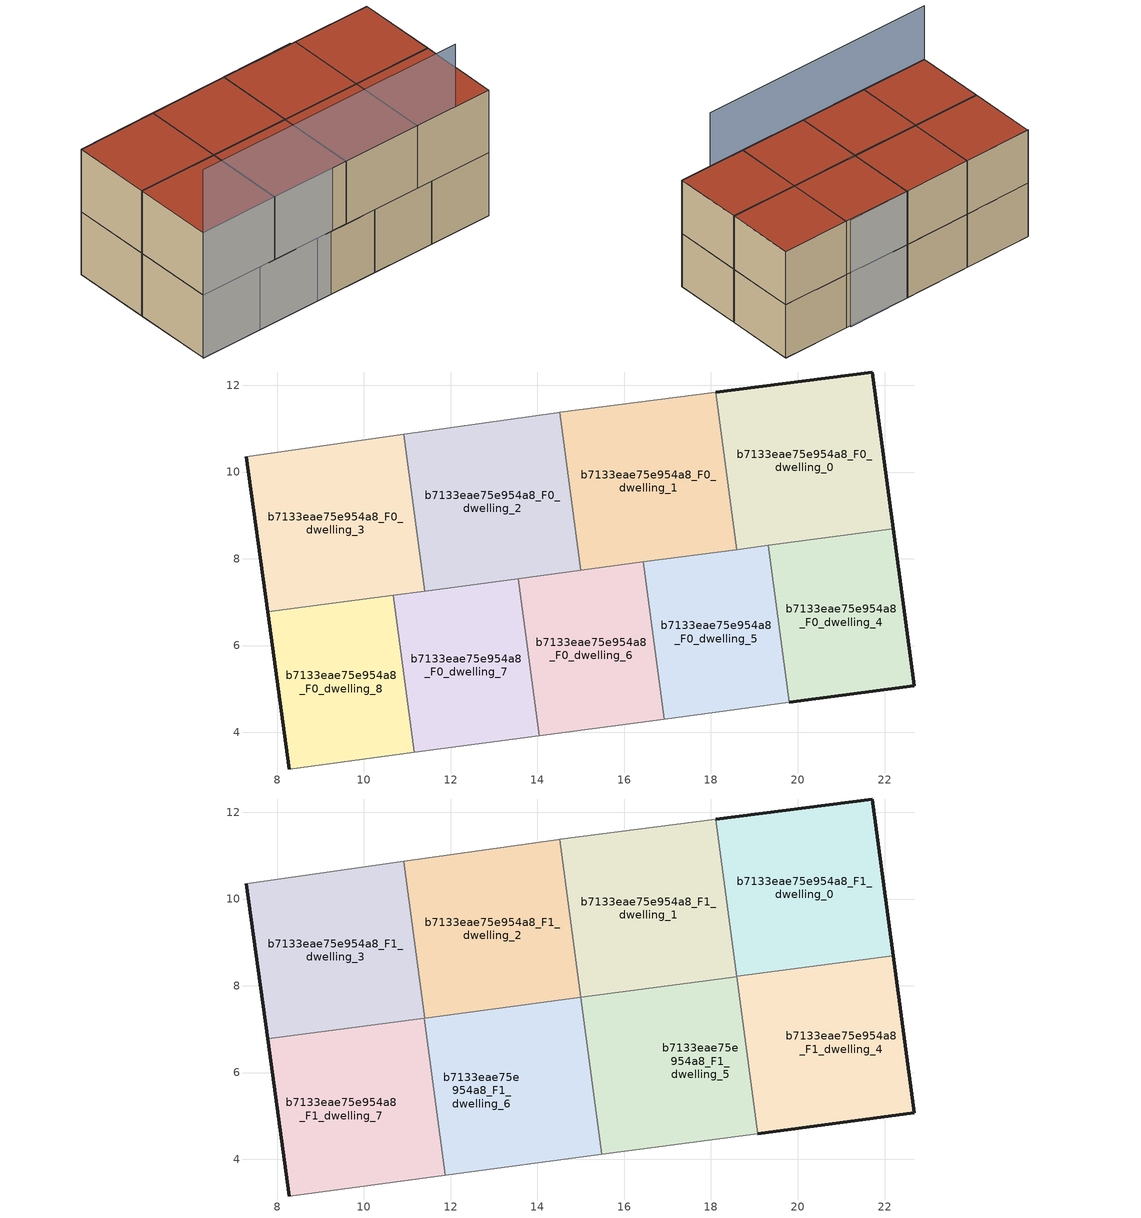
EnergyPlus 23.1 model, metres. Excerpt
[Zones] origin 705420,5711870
b7133eae75e954a8_F0_dwelling_0
 floor ground (EU_floor_Construction): 22.2,8.7 21.72,12.31 18.11,11.84 18.59,8.21 z0
 wall outside (EU_wall_Construction): 18.11,11.84 21.72,12.31 22.2,8.7 z0:3
 wall to b7133eae75e954a8_F0_dwelling_1 (EU_wall_Construction): 18.59,8.21 18.11,11.84 z0:3
 wall to b7133eae75e954a8_F0_dwelling_4 (EU_wall_Construction): 22.2,8.7 19.32,8.31 z0:3
 wall to b7133eae75e954a8_F0_dwelling_5 (EU_wall_Construction): 19.32,8.31 18.59,8.21 z0:3
b7133eae75e954a8_F0_dwelling_1
 floor ground (EU_floor_Construction): 18.59,8.21 18.11,11.84 14.52,11.37 15,7.74 z0
 wall to b7133eae75e954a8_F0_dwelling_2 (EU_wall_Construction): 15,7.74 14.52,11.37 z0:3
 wall adiabatic (EU_wall_Construction): 14.52,11.37 18.11,11.84 z0:3
 wall to b7133eae75e954a8_F0_dwelling_5 (EU_wall_Construction): 18.59,8.21 16.44,7.93 z0:3
 wall to b7133eae75e954a8_F0_dwelling_6 (EU_wall_Construction): 16.44,7.93 15,7.74 z0:3
b7133eae75e954a8_F0_dwelling_2
 floor ground (EU_floor_Construction): 15,7.74 14.52,11.37 14.45,11.37 10.92,10.87 11.4,7.26 z0
 wall adiabatic (EU_wall_Construction): 10.92,10.87 14.45,11.37 14.52,11.37 z0:3
 wall to b7133eae75e954a8_F0_dwelling_3 (EU_wall_Construction): 11.4,7.26 10.92,10.87 z0:3
 wall to b7133eae75e954a8_F0_dwelling_7 (EU_wall_Construction): 13.55,7.54 11.4,7.26 z0:3
 wall to b7133eae75e954a8_F0_dwelling_6 (EU_wall_Construction): 15,7.74 13.55,7.54 z0:3
b7133eae75e954a8_F0_dwelling_3
 floor ground (EU_floor_Construction): 11.4,7.26 10.92,10.87 7.29,10.35 7.78,6.77 z0
 wall outside (EU_wall_Construction): 7.78,6.77 7.29,10.35 z0:3
 wall adiabatic (EU_wall_Construction): 7.29,10.35 10.92,10.87 z0:3
 wall to b7133eae75e954a8_F0_dwelling_8 (EU_wall_Construction): 10.67,7.16 7.78,6.77 z0:3
 wall to b7133eae75e954a8_F0_dwelling_7 (EU_wall_Construction): 11.4,7.26 10.67,7.16 z0:3
b7133eae75e954a8_F0_dwelling_4
 floor ground (EU_floor_Construction): 22.68,5.07 22.2,8.7 19.32,8.31 19.8,4.69 z0
 wall outside (EU_wall_Construction): 22.2,8.7 22.68,5.07 19.8,4.69 z0:3
 wall to b7133eae75e954a8_F0_dwelling_5 (EU_wall_Construction): 19.8,4.69 19.32,8.31 z0:3
b7133eae75e954a8_F0_dwelling_5
 floor ground (EU_floor_Construction): 19.8,4.69 19.32,8.31 16.44,7.93 16.92,4.3 z0
 wall adiabatic (EU_wall_Construction): 19.8,4.69 16.92,4.3 z0:3
 wall to b7133eae75e954a8_F0_dwelling_6 (EU_wall_Construction): 16.92,4.3 16.44,7.93 z0:3
b7133eae75e954a8_F0_dwelling_6
 floor ground (EU_floor_Construction): 16.92,4.3 16.44,7.93 13.55,7.54 14.04,3.92 z0
 wall adiabatic (EU_wall_Construction): 16.92,4.3 14.04,3.92 z0:3
 wall to b7133eae75e954a8_F0_dwelling_7 (EU_wall_Construction): 14.04,3.92 13.55,7.54 z0:3
b7133eae75e954a8_F0_dwelling_7
 floor ground (EU_floor_Construction): 14.04,3.92 13.55,7.54 10.67,7.16 11.16,3.54 z0
 wall adiabatic (EU_wall_Construction): 14.04,3.92 11.16,3.54 z0:3
 wall to b7133eae75e954a8_F0_dwelling_8 (EU_wall_Construction): 11.16,3.54 10.67,7.16 z0:3
b7133eae75e954a8_F0_dwelling_8
 floor ground (EU_floor_Construction): 11.16,3.54 10.67,7.16 7.78,6.77 8.28,3.15 z0
 wall outside (EU_wall_Construction): 8.28,3.15 7.78,6.77 z0:3
 wall adiabatic (EU_wall_Construction): 11.16,3.54 8.28,3.15 z0:3
b7133eae75e954a8_F1_dwelling_0
 floor to b7133eae75e954a8_F0_dwelling_0 (EU_floor_Construction): 22.2,8.7 21.72,12.31 18.11,11.84 18.59,8.21 z3
 wall outside (EU_wall_Construction): 18.11,11.84 21.72,12.31 22.2,8.7 z3:6
 wall to b7133eae75e954a8_F1_dwelling_1 (EU_wall_Construction): 18.59,8.21 18.11,11.84 z3:6
 wall to b7133eae75e954a8_F1_dwelling_4 (EU_wall_Construction): 22.2,8.7 18.6,8.21 z3:6
 roof outside (EU_roof_Construction): 21.72,12.31 22.2,8.7 18.59,8.21 18.11,11.84 z6
b7133eae75e954a8_F1_dwelling_1
 floor to b7133eae75e954a8_F0_dwelling_1 (EU_floor_Construction): 18.59,8.21 18.11,11.84 14.52,11.37 15,7.74 z3
 wall to b7133eae75e954a8_F1_dwelling_2 (EU_wall_Construction): 15,7.74 14.52,11.37 z3:6
 wall adiabatic (EU_wall_Construction): 14.52,11.37 18.11,11.84 z3:6
 wall to b7133eae75e954a8_F1_dwelling_5 (EU_wall_Construction): 18.59,8.21 15,7.74 z3:6
 roof outside (EU_roof_Construction): 18.11,11.84 18.59,8.21 15,7.74 14.52,11.37 z6
b7133eae75e954a8_F1_dwelling_2
 floor to b7133eae75e954a8_F0_dwelling_2 (EU_floor_Construction): 15,7.74 14.52,11.37 14.45,11.37 10.92,10.87 11.4,7.26 z3
 wall adiabatic (EU_wall_Construction): 10.92,10.87 14.45,11.37 14.52,11.37 z3:6
 wall to b7133eae75e954a8_F1_dwelling_3 (EU_wall_Construction): 11.4,7.26 10.92,10.87 z3:6
 wall to b7133eae75e954a8_F1_dwelling_6 (EU_wall_Construction): 14.99,7.74 11.4,7.26 z3:6
 wall to b7133eae75e954a8_F1_dwelling_5 (EU_wall_Construction): 15,7.74,6 15,7.74,4.5 14.99,7.74,6
 roof outside (EU_roof_Construction): 14.52,11.37 15,7.74 11.4,7.26 10.92,10.87 14.45,11.37 z6
b7133eae75e954a8_F1_dwelling_3
 floor to b7133eae75e954a8_F0_dwelling_3 (EU_floor_Construction): 11.4,7.26 10.92,10.87 7.29,10.35 7.78,6.77 z3
 wall outside (EU_wall_Construction): 7.78,6.77 7.29,10.35 z3:6
 wall adiabatic (EU_wall_Construction): 7.29,10.35 10.92,10.87 z3:6
 wall to b7133eae75e954a8_F1_dwelling_7 (EU_wall_Construction): 11.39,7.25 7.78,6.77 z3:6
 wall to b7133eae75e954a8_F1_dwelling_6 (EU_wall_Construction): 11.4,7.26 11.39,7.25 z3:6
 roof outside (EU_roof_Construction): 10.92,10.87 11.4,7.26 7.78,6.77 7.29,10.35 z6
b7133eae75e954a8_F1_dwelling_4
 floor to b7133eae75e954a8_F0_dwelling_4 (EU_floor_Construction): 22.68,5.07 22.2,8.7 19.32,8.31 19.8,4.69 z3
 floor to b7133eae75e954a8_F0_dwelling_5 (EU_floor_Construction): 19.8,4.69 19.32,8.31 18.6,8.21 19.08,4.59 z3
 wall outside (EU_wall_Construction): 22.2,8.7 22.68,5.07 19.08,4.59 z3:6
 wall to b7133eae75e954a8_F1_dwelling_5 (EU_wall_Construction): 19.08,4.59 18.6,8.21 z3:6
 roof outside (EU_roof_Construction): 22.2,8.7 22.68,5.07 19.08,4.59 18.6,8.21 z6
b7133eae75e954a8_F1_dwelling_5
 floor to b7133eae75e954a8_F0_dwelling_5 (EU_floor_Construction): 19.08,4.59 18.6,8.21 16.44,7.93 16.92,4.31 z3
 floor to b7133eae75e954a8_F0_dwelling_6 (EU_floor_Construction): 16.92,4.31 16.44,7.93 15,7.74 15.48,4.11 z3
 wall adiabatic (EU_wall_Construction): 19.08,4.59 15.48,4.11 z3:6
 wall to b7133eae75e954a8_F1_dwelling_6 (EU_wall_Construction): 15.48,4.11 14.99,7.74 z3:6
 roof outside (EU_roof_Construction): 18.6,8.21 19.08,4.59 15.48,4.11 14.99,7.74 z6
b7133eae75e954a8_F1_dwelling_6
 floor to b7133eae75e954a8_F0_dwelling_7 (EU_floor_Construction): 14.04,3.92 13.55,7.54 11.39,7.25 11.88,3.63 z3
 floor to b7133eae75e954a8_F0_dwelling_6 (EU_floor_Construction): 15.48,4.11 14.99,7.73 13.55,7.54 14.04,3.92 z3
 wall adiabatic (EU_wall_Construction): 15.48,4.11 11.88,3.63 z3:6
 wall to b7133eae75e954a8_F1_dwelling_7 (EU_wall_Construction): 11.88,3.63 11.39,7.25 z3:6
 roof outside (EU_roof_Construction): 14.99,7.74 15.48,4.11 11.88,3.63 11.39,7.25 z6
b7133eae75e954a8_F1_dwelling_7
 floor to b7133eae75e954a8_F0_dwelling_7 (EU_floor_Construction): 11.88,3.63 11.39,7.25 10.67,7.16 11.16,3.54 z3
 floor to b7133eae75e954a8_F0_dwelling_8 (EU_floor_Construction): 11.16,3.54 10.67,7.16 7.78,6.77 8.28,3.15 z3
 wall outside (EU_wall_Construction): 8.28,3.15 7.78,6.77 z3:6
 wall adiabatic (EU_wall_Construction): 11.88,3.63 8.28,3.15 z3:6
 roof outside (EU_roof_Construction): 11.39,7.25 11.88,3.63 8.28,3.15 7.78,6.77 z6
shading: 8.28,3.15 20.99,4.85 z0:9; 17.89,11.85 7.28,10.35 z0:6
[Building]
EU S2 Campaign: North Axis=0; Terrain=City; Solar Distribution=FullExterior
[Site:Location]
London: Latitude=51.5; Longitude=-0.5; Time Zone=0; Elevation=25
[SizingPeriod:WeatherFileDays]
AnnualSizingPeriod: Begin Month=1; Begin Day of Month=1; End Month=12; End Day of Month=31; Day of Week for Start Day=Monday; Use Weather File Daylight Saving Period=No; Use Weather File Rain and Snow Indicators=No
[MATERIAL]
EU_InternalMass_Material: Roughness=MediumRough; Thickness=0.1; Conductivity=1; Density=1800; Specific Heat=900; Thermal Absorptance=0.9; Solar Absorptance=0.7; Visible Absorptance=0.7
[MATERIAL:NOMASS] Roughness=MediumRough; Thermal Absorptance=0.9; Solar Absorptance=0.7; Visible Absorptance=0.7
Name | Thermal Resistance
EU_wall_NoMass | 1.04674
EU_roof_NoMass | 4.32442
EU_floor_NoMass | 2.04616
[CONSTRUCTION]
EU_wall_Construction: EU_wall_NoMass
EU_roof_Construction: EU_roof_NoMass
EU_floor_Construction: EU_floor_NoMass
EU_InternalMass_Construction: EU_InternalMass_Material
[ZONE] Type=1; Multiplier=1; Ceiling Height=autocalculate; Floor Area=autocalculate; Part of Total Floor Area=Yes
Name | Volume
b7133eae75e954a8_F0_dwelling_0; b7133eae75e954a8_F1_dwelling_0 | 39.8262
b7133eae75e954a8_F0_dwelling_1; b7133eae75e954a8_F1_dwelling_1 | 39.8225
b7133eae75e954a8_F0_dwelling_2; b7133eae75e954a8_F1_dwelling_2 | 39.8203
b7133eae75e954a8_F0_dwelling_3; b7133eae75e954a8_F1_dwelling_3 | 39.8276
b7133eae75e954a8_F0_dwelling_4 | 31.8669
b7133eae75e954a8_F1_dwelling_4 | 39.8416
b7133eae75e954a8_F0_dwelling_5; b7133eae75e954a8_F0_dwelling_6 | 31.8721
b7133eae75e954a8_F1_dwelling_5 | 39.835
b7133eae75e954a8_F1_dwelling_6 | 39.8401
b7133eae75e954a8_F0_dwelling_7 | 31.8618
b7133eae75e954a8_F1_dwelling_7 | 39.8291
b7133eae75e954a8_F0_dwelling_8 | 31.8728
[INTERNALMASS] Construction=EU_InternalMass_Construction
Name | Zone or ZoneList | Surface Area
b7133eae75e954a8_F0_dwelling_0_EU_InternalMass | b7133eae75e954a8_F0_dwelling_0 | 13.2754
b7133eae75e954a8_F0_dwelling_1_EU_InternalMass | b7133eae75e954a8_F0_dwelling_1 | 13.2741
b7133eae75e954a8_F0_dwelling_2_EU_InternalMass | b7133eae75e954a8_F0_dwelling_2 | 13.2739
b7133eae75e954a8_F0_dwelling_3_EU_InternalMass | b7133eae75e954a8_F0_dwelling_3 | 13.2764
b7133eae75e954a8_F0_dwelling_4_EU_InternalMass | b7133eae75e954a8_F0_dwelling_4 | 10.6225
b7133eae75e954a8_F0_dwelling_5_EU_InternalMass | b7133eae75e954a8_F0_dwelling_5 | 10.6241
b7133eae75e954a8_F0_dwelling_6_EU_InternalMass | b7133eae75e954a8_F0_dwelling_6 | 10.6241
b7133eae75e954a8_F0_dwelling_7_EU_InternalMass | b7133eae75e954a8_F0_dwelling_7 | 10.6205
b7133eae75e954a8_F0_dwelling_8_EU_InternalMass | b7133eae75e954a8_F0_dwelling_8 | 10.6243
b7133eae75e954a8_F1_dwelling_0_EU_InternalMass | b7133eae75e954a8_F1_dwelling_0 | 13.2754
b7133eae75e954a8_F1_dwelling_1_EU_InternalMass | b7133eae75e954a8_F1_dwelling_1 | 13.2741
b7133eae75e954a8_F1_dwelling_2_EU_InternalMass | b7133eae75e954a8_F1_dwelling_2 | 13.2739
b7133eae75e954a8_F1_dwelling_3_EU_InternalMass | b7133eae75e954a8_F1_dwelling_3 | 13.2764
b7133eae75e954a8_F1_dwelling_4_EU_InternalMass | b7133eae75e954a8_F1_dwelling_4 | 13.2803
b7133eae75e954a8_F1_dwelling_5_EU_InternalMass | b7133eae75e954a8_F1_dwelling_5 | 13.2783
b7133eae75e954a8_F1_dwelling_6_EU_InternalMass | b7133eae75e954a8_F1_dwelling_6 | 13.2799
b7133eae75e954a8_F1_dwelling_7_EU_InternalMass | b7133eae75e954a8_F1_dwelling_7 | 13.2765
[OTHEREQUIPMENT] Fuel Type=Electricity; Design Level Calculation Method=Watts/Area; Power per Zone Floor Area=1; Fraction Latent=0; Fraction Radiant=0; Fraction Lost=0; Carbon Dioxide Generation Rate=0; EndUse Subcategory=EU_Step8_InternalGains
Name | Zone or ZoneList or Space or SpaceList | Schedule
EU_Step8_InternalGain_b7133eae75e954a8_F0_dwelling_0_f000 | b7133eae75e954a8_F0_dwelling_0 | EU_Step8_GainSchedule_b7133eae75e954a8_F0_dwelling_0_f000
EU_Step8_InternalGain_b7133eae75e954a8_F0_dwelling_1_f000 | b7133eae75e954a8_F0_dwelling_1 | EU_Step8_GainSchedule_b7133eae75e954a8_F0_dwelling_1_f000
EU_Step8_InternalGain_b7133eae75e954a8_F0_dwelling_2_f000 | b7133eae75e954a8_F0_dwelling_2 | EU_Step8_GainSchedule_b7133eae75e954a8_F0_dwelling_2_f000
EU_Step8_InternalGain_b7133eae75e954a8_F0_dwelling_3_f000 | b7133eae75e954a8_F0_dwelling_3 | EU_Step8_GainSchedule_b7133eae75e954a8_F0_dwelling_3_f000
EU_Step8_InternalGain_b7133eae75e954a8_F0_dwelling_4_f000 | b7133eae75e954a8_F0_dwelling_4 | EU_Step8_GainSchedule_b7133eae75e954a8_F0_dwelling_4_f000
EU_Step8_InternalGain_b7133eae75e954a8_F0_dwelling_5_f000 | b7133eae75e954a8_F0_dwelling_5 | EU_Step8_GainSchedule_b7133eae75e954a8_F0_dwelling_5_f000
EU_Step8_InternalGain_b7133eae75e954a8_F0_dwelling_6_f000 | b7133eae75e954a8_F0_dwelling_6 | EU_Step8_GainSchedule_b7133eae75e954a8_F0_dwelling_6_f000
EU_Step8_InternalGain_b7133eae75e954a8_F0_dwelling_7_f000 | b7133eae75e954a8_F0_dwelling_7 | EU_Step8_GainSchedule_b7133eae75e954a8_F0_dwelling_7_f000
EU_Step8_InternalGain_b7133eae75e954a8_F0_dwelling_8_f000 | b7133eae75e954a8_F0_dwelling_8 | EU_Step8_GainSchedule_b7133eae75e954a8_F0_dwelling_8_f000
EU_Step8_InternalGain_b7133eae75e954a8_F1_dwelling_0_f000 | b7133eae75e954a8_F1_dwelling_0 | EU_Step8_GainSchedule_b7133eae75e954a8_F1_dwelling_0_f000
EU_Step8_InternalGain_b7133eae75e954a8_F1_dwelling_1_f000 | b7133eae75e954a8_F1_dwelling_1 | EU_Step8_GainSchedule_b7133eae75e954a8_F1_dwelling_1_f000
EU_Step8_InternalGain_b7133eae75e954a8_F1_dwelling_2_f000 | b7133eae75e954a8_F1_dwelling_2 | EU_Step8_GainSchedule_b7133eae75e954a8_F1_dwelling_2_f000
EU_Step8_InternalGain_b7133eae75e954a8_F1_dwelling_3_f000 | b7133eae75e954a8_F1_dwelling_3 | EU_Step8_GainSchedule_b7133eae75e954a8_F1_dwelling_3_f000
EU_Step8_InternalGain_b7133eae75e954a8_F1_dwelling_4_f000 | b7133eae75e954a8_F1_dwelling_4 | EU_Step8_GainSchedule_b7133eae75e954a8_F1_dwelling_4_f000
EU_Step8_InternalGain_b7133eae75e954a8_F1_dwelling_5_f000 | b7133eae75e954a8_F1_dwelling_5 | EU_Step8_GainSchedule_b7133eae75e954a8_F1_dwelling_5_f000
EU_Step8_InternalGain_b7133eae75e954a8_F1_dwelling_6_f000 | b7133eae75e954a8_F1_dwelling_6 | EU_Step8_GainSchedule_b7133eae75e954a8_F1_dwelling_6_f000
EU_Step8_InternalGain_b7133eae75e954a8_F1_dwelling_7_f000 | b7133eae75e954a8_F1_dwelling_7 | EU_Step8_GainSchedule_b7133eae75e954a8_F1_dwelling_7_f000
[ZONEVENTILATION:DESIGNFLOWRATE] Schedule=EU_AlwaysOn; Design Flow Rate Calculation Method=AirChanges/Hour; Air Changes per Hour=0.488719; Ventilation Type=Natural; Fan Pressure Rise=0; Fan Total Efficiency=1; Constant Term Coefficient=1; Temperature Term Coefficient=0; Velocity Term Coefficient=0; Velocity Squared Term Coefficient=0; Minimum Indoor Temperature=-100; Maximum Indoor Temperature=100; Delta Temperature=-100; Minimum Outdoor Temperature=-100; Maximum Outdoor Temperature=100; Maximum Wind Speed=40
Name | Zone or ZoneList or Space or SpaceList
EU_ConstantAir_b7133eae75e954a8_F0_dwelling_0 | b7133eae75e954a8_F0_dwelling_0
EU_ConstantAir_b7133eae75e954a8_F0_dwelling_1 | b7133eae75e954a8_F0_dwelling_1
EU_ConstantAir_b7133eae75e954a8_F0_dwelling_2 | b7133eae75e954a8_F0_dwelling_2
EU_ConstantAir_b7133eae75e954a8_F0_dwelling_3 | b7133eae75e954a8_F0_dwelling_3
EU_ConstantAir_b7133eae75e954a8_F0_dwelling_4 | b7133eae75e954a8_F0_dwelling_4
EU_ConstantAir_b7133eae75e954a8_F0_dwelling_5 | b7133eae75e954a8_F0_dwelling_5
EU_ConstantAir_b7133eae75e954a8_F0_dwelling_6 | b7133eae75e954a8_F0_dwelling_6
EU_ConstantAir_b7133eae75e954a8_F0_dwelling_7 | b7133eae75e954a8_F0_dwelling_7
EU_ConstantAir_b7133eae75e954a8_F0_dwelling_8 | b7133eae75e954a8_F0_dwelling_8
EU_ConstantAir_b7133eae75e954a8_F1_dwelling_0 | b7133eae75e954a8_F1_dwelling_0
EU_ConstantAir_b7133eae75e954a8_F1_dwelling_1 | b7133eae75e954a8_F1_dwelling_1
EU_ConstantAir_b7133eae75e954a8_F1_dwelling_2 | b7133eae75e954a8_F1_dwelling_2
EU_ConstantAir_b7133eae75e954a8_F1_dwelling_3 | b7133eae75e954a8_F1_dwelling_3
EU_ConstantAir_b7133eae75e954a8_F1_dwelling_4 | b7133eae75e954a8_F1_dwelling_4
EU_ConstantAir_b7133eae75e954a8_F1_dwelling_5 | b7133eae75e954a8_F1_dwelling_5
EU_ConstantAir_b7133eae75e954a8_F1_dwelling_6 | b7133eae75e954a8_F1_dwelling_6
EU_ConstantAir_b7133eae75e954a8_F1_dwelling_7 | b7133eae75e954a8_F1_dwelling_7
[HVACTEMPLATE:THERMOSTAT] Constant Heating Setpoint=20; Constant Cooling Setpoint=50
EU_HeatOnly_b7133eae75e954a8_F0_dwelling_0; EU_HeatOnly_b7133eae75e954a8_F0_dwelling_1; EU_HeatOnly_b7133eae75e954a8_F0_dwelling_2; EU_HeatOnly_b7133eae75e954a8_F0_dwelling_3; EU_HeatOnly_b7133eae75e954a8_F0_dwelling_4; EU_HeatOnly_b7133eae75e954a8_F0_dwelling_5; EU_HeatOnly_b7133eae75e954a8_F0_dwelling_6; EU_HeatOnly_b7133eae75e954a8_F0_dwelling_7; EU_HeatOnly_b7133eae75e954a8_F0_dwelling_8; EU_HeatOnly_b7133eae75e954a8_F1_dwelling_0; EU_HeatOnly_b7133eae75e954a8_F1_dwelling_1; EU_HeatOnly_b7133eae75e954a8_F1_dwelling_2; EU_HeatOnly_b7133eae75e954a8_F1_dwelling_3; EU_HeatOnly_b7133eae75e954a8_F1_dwelling_4; EU_HeatOnly_b7133eae75e954a8_F1_dwelling_5; EU_HeatOnly_b7133eae75e954a8_F1_dwelling_6; EU_HeatOnly_b7133eae75e954a8_F1_dwelling_7
[HVACTEMPLATE:ZONE:IDEALLOADSAIRSYSTEM] System Availability Schedule=EU_AlwaysOn; Maximum Heating Supply Air Temperature=50; Minimum Cooling Supply Air Temperature=13; Maximum Heating Supply Air Humidity Ratio=0.0156; Minimum Cooling Supply Air Humidity Ratio=0.0077; Heating Limit=NoLimit; Cooling Limit=NoLimit; Heating Availability Schedule=EU_AlwaysOn; Cooling Availability Schedule=EU_CoolingOff; Dehumidification Control Type=ConstantSensibleHeatRatio; Cooling Sensible Heat Ratio=0.7; Dehumidification Setpoint=60; Humidification Control Type=None; Humidification Setpoint=30; Outdoor Air Method=None; Outdoor Air Flow Rate per Person=0.00944; Outdoor Air Flow Rate per Zone Floor Area=0; Outdoor Air Flow Rate per Zone=0; Demand Controlled Ventilation Type=None; Outdoor Air Economizer Type=NoEconomizer; Heat Recovery Type=None; Sensible Heat Recovery Effectiveness=0.7; Latent Heat Recovery Effectiveness=0.65
Name | Template Thermostat
b7133eae75e954a8_F0_dwelling_0 | EU_HeatOnly_b7133eae75e954a8_F0_dwelling_0
b7133eae75e954a8_F0_dwelling_1 | EU_HeatOnly_b7133eae75e954a8_F0_dwelling_1
b7133eae75e954a8_F0_dwelling_2 | EU_HeatOnly_b7133eae75e954a8_F0_dwelling_2
b7133eae75e954a8_F0_dwelling_3 | EU_HeatOnly_b7133eae75e954a8_F0_dwelling_3
b7133eae75e954a8_F0_dwelling_4 | EU_HeatOnly_b7133eae75e954a8_F0_dwelling_4
b7133eae75e954a8_F0_dwelling_5 | EU_HeatOnly_b7133eae75e954a8_F0_dwelling_5
b7133eae75e954a8_F0_dwelling_6 | EU_HeatOnly_b7133eae75e954a8_F0_dwelling_6
b7133eae75e954a8_F0_dwelling_7 | EU_HeatOnly_b7133eae75e954a8_F0_dwelling_7
b7133eae75e954a8_F0_dwelling_8 | EU_HeatOnly_b7133eae75e954a8_F0_dwelling_8
b7133eae75e954a8_F1_dwelling_0 | EU_HeatOnly_b7133eae75e954a8_F1_dwelling_0
b7133eae75e954a8_F1_dwelling_1 | EU_HeatOnly_b7133eae75e954a8_F1_dwelling_1
b7133eae75e954a8_F1_dwelling_2 | EU_HeatOnly_b7133eae75e954a8_F1_dwelling_2
b7133eae75e954a8_F1_dwelling_3 | EU_HeatOnly_b7133eae75e954a8_F1_dwelling_3
b7133eae75e954a8_F1_dwelling_4 | EU_HeatOnly_b7133eae75e954a8_F1_dwelling_4
b7133eae75e954a8_F1_dwelling_5 | EU_HeatOnly_b7133eae75e954a8_F1_dwelling_5
b7133eae75e954a8_F1_dwelling_6 | EU_HeatOnly_b7133eae75e954a8_F1_dwelling_6
b7133eae75e954a8_F1_dwelling_7 | EU_HeatOnly_b7133eae75e954a8_F1_dwelling_7
[SIZING:ZONE] Zone Cooling Design Supply Air Temperature Input Method=SupplyAirTemperature; Zone Cooling Design Supply Air Temperature=13; Zone Heating Design Supply Air Temperature Input Method=SupplyAirTemperature; Zone Heating Design Supply Air Temperature=50; Zone Cooling Design Supply Air Humidity Ratio=0.008; Zone Heating Design Supply Air Humidity Ratio=0.008; Cooling Design Air Flow Method=DesignDay; Cooling Design Air Flow Rate=0; Cooling Minimum Air Flow per Zone Floor Area=0.000762; Cooling Minimum Air Flow=0; Cooling Minimum Air Flow Fraction=0.2; Heating Design Air Flow Method=DesignDay; Heating Design Air Flow Rate=0; Heating Maximum Air Flow per Zone Floor Area=0.002032; Heating Maximum Air Flow=0.141576; Heating Maximum Air Flow Fraction=0.3; Account for Dedicated Outdoor Air System=No; Dedicated Outdoor Air System Control Strategy=NeutralSupplyAir; Dedicated Outdoor Air Low Setpoint Temperature for Design=autosize; Dedicated Outdoor Air High Setpoint Temperature for Design=autosize; Zone Load Sizing Method=Sensible Load Only No Latent Load; Zone Latent Cooling Design Supply Air Humidity Ratio Input Method=HumidityRatioDifference; Zone Cooling Design Supply Air Humidity Ratio Difference=0.005; Zone Latent Heating Design Supply Air Humidity Ratio Input Method=HumidityRatioDifference; Zone Humidification Design Supply Air Humidity Ratio Difference=0.005
b7133eae75e954a8_F0_dwelling_0; b7133eae75e954a8_F0_dwelling_1; b7133eae75e954a8_F0_dwelling_2; b7133eae75e954a8_F0_dwelling_3; b7133eae75e954a8_F0_dwelling_4; b7133eae75e954a8_F0_dwelling_5; b7133eae75e954a8_F0_dwelling_6; b7133eae75e954a8_F0_dwelling_7; b7133eae75e954a8_F0_dwelling_8; b7133eae75e954a8_F1_dwelling_0; b7133eae75e954a8_F1_dwelling_1; b7133eae75e954a8_F1_dwelling_2; b7133eae75e954a8_F1_dwelling_3; b7133eae75e954a8_F1_dwelling_4; b7133eae75e954a8_F1_dwelling_5; b7133eae75e954a8_F1_dwelling_6; b7133eae75e954a8_F1_dwelling_7
[SCHEDULE:CONSTANT]
Name | Hourly Value
EU_AlwaysOn | 1
EU_CoolingOff | 0
[SCHEDULE:FILE] Column Number=1; Rows to Skip at Top=0; Number of Hours of Data=8760; Column Separator=Comma; Interpolate to Timestep=No; Minutes per Item=60; Adjust Schedule for Daylight Savings=Yes
Name | File
EU_Step8_GainSchedule_b7133eae75e954a8_F0_dwelling_0_f000 | ../../schedules/b7133eae75e954a8/b7133eae75e954a8_F0_dwelling_0_f000_gain.csv
EU_Step8_GainSchedule_b7133eae75e954a8_F0_dwelling_1_f000 | ../../schedules/b7133eae75e954a8/b7133eae75e954a8_F0_dwelling_1_f000_gain.csv
EU_Step8_GainSchedule_b7133eae75e954a8_F0_dwelling_2_f000 | ../../schedules/b7133eae75e954a8/b7133eae75e954a8_F0_dwelling_2_f000_gain.csv
EU_Step8_GainSchedule_b7133eae75e954a8_F0_dwelling_3_f000 | ../../schedules/b7133eae75e954a8/b7133eae75e954a8_F0_dwelling_3_f000_gain.csv
EU_Step8_GainSchedule_b7133eae75e954a8_F0_dwelling_4_f000 | ../../schedules/b7133eae75e954a8/b7133eae75e954a8_F0_dwelling_4_f000_gain.csv
EU_Step8_GainSchedule_b7133eae75e954a8_F0_dwelling_5_f000 | ../../schedules/b7133eae75e954a8/b7133eae75e954a8_F0_dwelling_5_f000_gain.csv
EU_Step8_GainSchedule_b7133eae75e954a8_F0_dwelling_6_f000 | ../../schedules/b7133eae75e954a8/b7133eae75e954a8_F0_dwelling_6_f000_gain.csv
EU_Step8_GainSchedule_b7133eae75e954a8_F0_dwelling_7_f000 | ../../schedules/b7133eae75e954a8/b7133eae75e954a8_F0_dwelling_7_f000_gain.csv
EU_Step8_GainSchedule_b7133eae75e954a8_F0_dwelling_8_f000 | ../../schedules/b7133eae75e954a8/b7133eae75e954a8_F0_dwelling_8_f000_gain.csv
EU_Step8_GainSchedule_b7133eae75e954a8_F1_dwelling_0_f000 | ../../schedules/b7133eae75e954a8/b7133eae75e954a8_F1_dwelling_0_f000_gain.csv
EU_Step8_GainSchedule_b7133eae75e954a8_F1_dwelling_1_f000 | ../../schedules/b7133eae75e954a8/b7133eae75e954a8_F1_dwelling_1_f000_gain.csv
EU_Step8_GainSchedule_b7133eae75e954a8_F1_dwelling_2_f000 | ../../schedules/b7133eae75e954a8/b7133eae75e954a8_F1_dwelling_2_f000_gain.csv
EU_Step8_GainSchedule_b7133eae75e954a8_F1_dwelling_3_f000 | ../../schedules/b7133eae75e954a8/b7133eae75e954a8_F1_dwelling_3_f000_gain.csv
EU_Step8_GainSchedule_b7133eae75e954a8_F1_dwelling_4_f000 | ../../schedules/b7133eae75e954a8/b7133eae75e954a8_F1_dwelling_4_f000_gain.csv
EU_Step8_GainSchedule_b7133eae75e954a8_F1_dwelling_5_f000 | ../../schedules/b7133eae75e954a8/b7133eae75e954a8_F1_dwelling_5_f000_gain.csv
EU_Step8_GainSchedule_b7133eae75e954a8_F1_dwelling_6_f000 | ../../schedules/b7133eae75e954a8/b7133eae75e954a8_F1_dwelling_6_f000_gain.csv
EU_Step8_GainSchedule_b7133eae75e954a8_F1_dwelling_7_f000 | ../../schedules/b7133eae75e954a8/b7133eae75e954a8_F1_dwelling_7_f000_gain.csv
